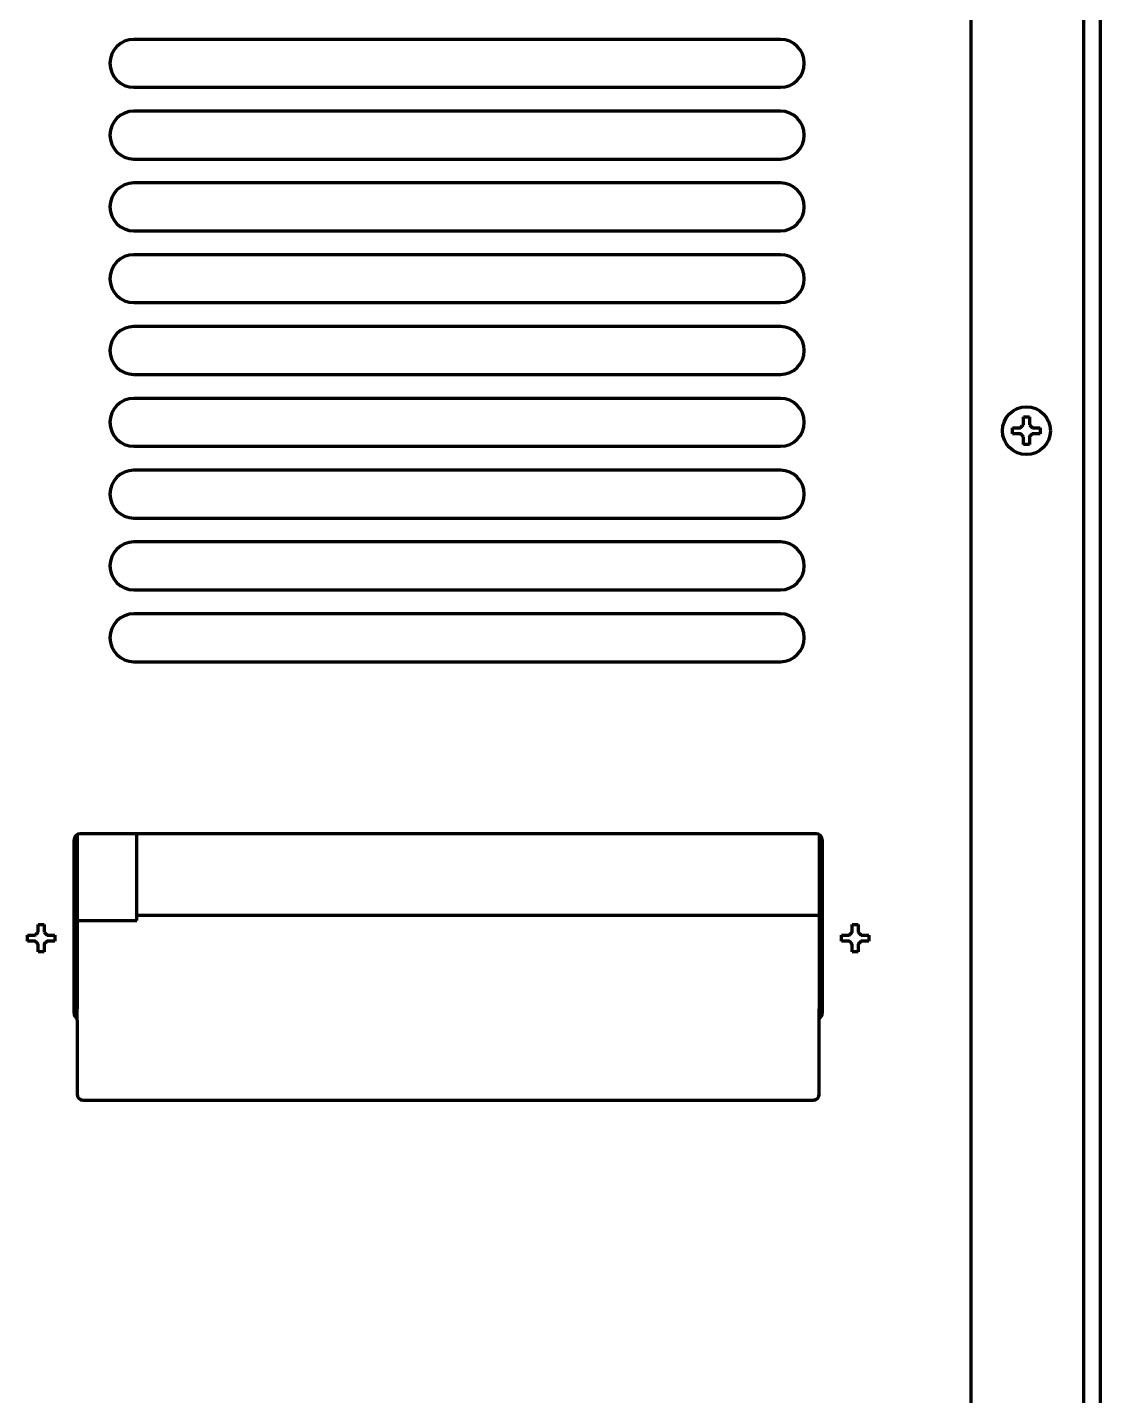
# Model space of a CAD drawing. Header units: inches. Extents: x -2898 to 7248, y 606 to 5598.
# Drawn here: x 7031.5 to 7210.8, y 3651.8 to 3880.4 of the extents above; entities that cross this region are included whole.
import ezdxf

# ---------------------------------------------------------------- set-up
doc = ezdxf.new("R2010")
doc.units = ezdxf.units.IN

msp = doc.modelspace()

# ---------------------------------------------------------------- linework, layer by layer
at = {"linetype": 'Continuous', "lineweight": 70}
for p, q in [((7210.77, 2413.84), (7210.77, 4065.37)), ((7207.97, 2754.44), (7207.97, 4055.42)), ((7189.07, 4050.49), (7189.07, 2752.44)), ((7157.27, 3878.44), (7049.27, 3878.44)), ((7049.27, 3870.44), (7157.27, 3870.44)), ((7157.27, 3866.44), (7049.27, 3866.44)), ((7049.27, 3858.44), (7157.27, 3858.44)), ((7157.27, 3854.44), (7049.27, 3854.44)), ((7049.27, 3846.44), (7157.27, 3846.44)), ((7157.27, 3842.44), (7049.27, 3842.44)), ((7049.27, 3834.44), (7157.27, 3834.44)), ((7157.27, 3830.44), (7049.27, 3830.44)), ((7049.27, 3822.44), (7157.27, 3822.44)), ((7157.27, 3818.44), (7049.27, 3818.44)), ((7196.07, 3813.04), (7196.07, 3813.54)), ((7196.07, 3812.54), (7196.07, 3813.04)), ((7200.67, 3813.54), (7200.67, 3813.04)), ((7200.67, 3813.04), (7200.67, 3812.54)), ((7049.27, 3810.44), (7157.27, 3810.44)), ((7157.27, 3806.44), (7049.27, 3806.44)), ((7049.27, 3798.44), (7157.27, 3798.44)), ((7157.27, 3794.44), (7049.27, 3794.44)), ((7049.27, 3786.44), (7157.27, 3786.44)), ((7157.27, 3782.44), (7049.27, 3782.44)), ((7049.27, 3774.44), (7157.27, 3774.44)), ((7039.77, 3745.56), (7039.77, 3716.89)), ((7163.27, 3745.69), (7040.27, 3745.69)), ((7049.77, 3731.17), (7049.77, 3745.69)), ((7163.77, 3745.56), (7163.77, 3716.89)), ((7039.27, 3715.69), (7039.27, 3744.69)), ((7164.27, 3744.69), (7164.27, 3715.69)), ((7163.77, 3732.02), (7049.77, 3732.02)), ((7039.77, 3731.17), (7049.77, 3731.17)), ((7031.47, 3728.24), (7031.47, 3728.74)), ((7031.47, 3727.74), (7031.47, 3728.24)), ((7036.07, 3728.74), (7036.07, 3728.24)), ((7036.07, 3728.24), (7036.07, 3727.74)), ((7167.47, 3728.24), (7167.47, 3728.74)), ((7167.47, 3727.74), (7167.47, 3728.24)), ((7172.07, 3728.74), (7172.07, 3728.24)), ((7172.07, 3728.24), (7172.07, 3727.74)), ((7039.77, 3716.89), (7039.77, 3716.45)), ((7039.77, 3714.55), (7039.77, 3716.45)), ((7163.77, 3716.89), (7163.77, 3716.45)), ((7163.77, 3714.55), (7163.77, 3716.45)), ((7039.37, 3715), (7039.74, 3715.37)), ((7039.5, 3715.13), (7039.77, 3715.4)), ((7039.77, 3714.55), (7039.77, 3702.17)), ((7164.04, 3715.13), (7163.77, 3715.4)), ((7163.77, 3702.17), (7163.77, 3714.55)), ((7164.17, 3715), (7163.8, 3715.37)), ((7039.77, 3702.14), (7039.77, 3702.17)), ((7163.77, 3702.14), (7163.77, 3702.17)), ((7040.77, 3701.18), (7162.77, 3701.18)), ((7040.77, 3701.14), (7162.77, 3701.14))]:
    msp.add_line(p, q, dxfattribs=at)
msp.add_circle((7198.37, 3813.04), 4, dxfattribs=at)
for centre, radius, start, end in [((7049.27, 3874.44), 4, 90, 270), ((7157.27, 3874.44), 4, 270, 90), ((7049.27, 3862.44), 4, 90, 270), ((7157.27, 3862.44), 4, 270, 90), ((7049.27, 3850.44), 4, 90, 270), ((7157.27, 3850.44), 4, 270, 90), ((7049.27, 3838.44), 4, 90, 270), ((7157.27, 3838.44), 4, 270, 90), ((7049.27, 3826.44), 4, 90, 270), ((7157.27, 3826.44), 4, 270, 90), ((7049.27, 3814.44), 4, 90, 270), ((7157.27, 3814.44), 4, 270, 90), ((7049.27, 3802.44), 4, 90, 270), ((7157.27, 3802.44), 4, 270, 90), ((7049.27, 3790.44), 4, 90, 270), ((7157.27, 3790.44), 4, 270, 90), ((7049.27, 3778.44), 4, 90, 270), ((7157.27, 3778.44), 4, 270, 90), ((7040.27, 3744.69), 1, 90, 180), ((7163.27, 3744.69), 1, 0, 90), ((7040.27, 3715.69), 1, 180, 239.9977), ((7163.27, 3715.69), 1, 299.9995, 0)]:
    msp.add_arc(centre, radius, start, end, dxfattribs=at)
for centre, major_axis, ratio, start_param, end_param in [((7039.76, 3713.4), (0.01, 2), 0.083873, 0.008605, 0.147661), ((7163.78, 3713.4), (-0.01, 2), 0.083873, 6.135524, 6.27458), ((7040.77, 3702.17), (-1, 0), 0.999391, 0, 1.570796), ((7040.77, 3702.14), (1, 0), 0.999391, 3.141593, 4.712389), ((7162.77, 3702.17), (-1, 0), 0.999391, 1.570796, 3.141593), ((7162.77, 3702.14), (1, 0), 0.999391, 4.712389, 6.283185)]:
    msp.add_ellipse(centre, major_axis=major_axis, ratio=ratio, start_param=start_param, end_param=end_param, dxfattribs=at)
for points in [[(7197.87, 3814.04), (7197.87, 3814.1), (7197.87, 3814.21), (7197.87, 3814.37), (7197.87, 3814.53), (7197.87, 3814.68), (7197.87, 3814.83), (7197.87, 3814.99), (7197.87, 3815.16), (7197.87, 3815.28), (7197.87, 3815.34)], [(7197.87, 3815.34), (7198.04, 3815.34), (7198.37, 3815.34), (7198.7, 3815.34), (7198.87, 3815.34)], [(7197.37, 3812.54), (7197.32, 3812.54), (7197.21, 3812.54), (7197.05, 3812.54), (7196.89, 3812.54), (7196.73, 3812.54), (7196.58, 3812.54), (7196.42, 3812.54), (7196.26, 3812.54), (7196.13, 3812.54), (7196.07, 3812.54)], [(7197.37, 3813.54), (7197.39, 3813.57), (7197.44, 3813.61), (7197.51, 3813.69), (7197.58, 3813.76), (7197.66, 3813.83), (7197.73, 3813.9), (7197.8, 3813.97), (7197.85, 3814.02), (7197.87, 3814.04)], [(7197.87, 3812.04), (7197.84, 3812.07), (7197.79, 3812.12), (7197.72, 3812.19), (7197.65, 3812.27), (7197.58, 3812.34), (7197.51, 3812.41), (7197.44, 3812.47), (7197.39, 3812.52), (7197.37, 3812.54)], [(7198.87, 3814.04), (7198.9, 3814.02), (7198.95, 3813.97), (7199.02, 3813.89), (7199.09, 3813.82), (7199.16, 3813.75), (7199.23, 3813.68), (7199.3, 3813.61), (7199.35, 3813.57), (7199.37, 3813.54)], [(7199.37, 3812.54), (7199.35, 3812.52), (7199.3, 3812.47), (7199.23, 3812.4), (7199.16, 3812.33), (7199.09, 3812.26), (7199.01, 3812.19), (7198.94, 3812.11), (7198.89, 3812.07), (7198.87, 3812.04)], [(7198.87, 3812.04), (7198.87, 3811.99), (7198.87, 3811.88), (7198.87, 3811.72), (7198.87, 3811.56), (7198.87, 3811.41), (7198.87, 3811.25), (7198.87, 3811.1), (7198.87, 3810.93), (7198.87, 3810.81), (7198.87, 3810.74)], [(7199.37, 3813.54), (7199.42, 3813.54), (7199.53, 3813.54), (7199.69, 3813.54), (7199.85, 3813.54), (7200.01, 3813.54), (7200.16, 3813.54), (7200.32, 3813.54), (7200.48, 3813.54), (7200.61, 3813.54), (7200.67, 3813.54)], [(7198.87, 3810.74), (7198.7, 3810.74), (7198.37, 3810.74), (7198.04, 3810.74), (7197.87, 3810.74)], [(7033.27, 3729.24), (7033.27, 3729.3), (7033.27, 3729.41), (7033.27, 3729.57), (7033.27, 3729.73), (7033.27, 3729.88), (7033.27, 3730.03), (7033.27, 3730.19), (7033.27, 3730.36), (7033.27, 3730.48), (7033.27, 3730.54)], [(7033.27, 3730.54), (7033.44, 3730.54), (7033.77, 3730.54), (7034.1, 3730.54), (7034.27, 3730.54)], [(7169.27, 3729.24), (7169.27, 3729.3), (7169.27, 3729.41), (7169.27, 3729.57), (7169.27, 3729.73), (7169.27, 3729.88), (7169.27, 3730.03), (7169.27, 3730.19), (7169.27, 3730.36), (7169.27, 3730.48), (7169.27, 3730.54)], [(7169.27, 3730.54), (7169.44, 3730.54), (7169.77, 3730.54), (7170.1, 3730.54), (7170.27, 3730.54)], [(7032.77, 3727.74), (7032.72, 3727.74), (7032.61, 3727.74), (7032.45, 3727.74), (7032.29, 3727.74), (7032.13, 3727.74), (7031.98, 3727.74), (7031.82, 3727.74), (7031.66, 3727.74), (7031.53, 3727.74), (7031.47, 3727.74)], [(7032.77, 3728.74), (7032.79, 3728.77), (7032.84, 3728.82), (7032.91, 3728.89), (7032.98, 3728.96), (7033.06, 3729.03), (7033.13, 3729.1), (7033.2, 3729.17), (7033.25, 3729.22), (7033.27, 3729.24)], [(7033.27, 3727.24), (7033.24, 3727.27), (7033.19, 3727.32), (7033.12, 3727.4), (7033.05, 3727.47), (7032.98, 3727.54), (7032.91, 3727.61), (7032.84, 3727.68), (7032.79, 3727.72), (7032.77, 3727.74)], [(7034.27, 3729.24), (7034.3, 3729.22), (7034.35, 3729.17), (7034.42, 3729.09), (7034.49, 3729.02), (7034.56, 3728.95), (7034.63, 3728.88), (7034.7, 3728.81), (7034.75, 3728.77), (7034.77, 3728.74)], [(7034.77, 3727.74), (7034.75, 3727.72), (7034.7, 3727.67), (7034.63, 3727.6), (7034.56, 3727.53), (7034.49, 3727.46), (7034.41, 3727.39), (7034.34, 3727.32), (7034.29, 3727.27), (7034.27, 3727.24)], [(7034.27, 3727.24), (7034.27, 3727.19), (7034.27, 3727.08), (7034.27, 3726.92), (7034.27, 3726.76), (7034.27, 3726.61), (7034.27, 3726.45), (7034.27, 3726.3), (7034.27, 3726.13), (7034.27, 3726.01), (7034.27, 3725.94)], [(7034.77, 3728.74), (7034.82, 3728.74), (7034.93, 3728.74), (7035.09, 3728.74), (7035.25, 3728.74), (7035.41, 3728.74), (7035.56, 3728.74), (7035.72, 3728.74), (7035.88, 3728.74), (7036.01, 3728.74), (7036.07, 3728.74)], [(7168.77, 3727.74), (7168.72, 3727.74), (7168.61, 3727.74), (7168.45, 3727.74), (7168.29, 3727.74), (7168.13, 3727.74), (7167.98, 3727.74), (7167.82, 3727.74), (7167.66, 3727.74), (7167.53, 3727.74), (7167.47, 3727.74)], [(7168.77, 3728.74), (7168.79, 3728.77), (7168.84, 3728.82), (7168.91, 3728.89), (7168.98, 3728.96), (7169.06, 3729.03), (7169.13, 3729.1), (7169.2, 3729.17), (7169.25, 3729.22), (7169.27, 3729.24)], [(7169.27, 3727.24), (7169.24, 3727.27), (7169.19, 3727.32), (7169.12, 3727.4), (7169.05, 3727.47), (7168.98, 3727.54), (7168.91, 3727.61), (7168.84, 3727.68), (7168.79, 3727.72), (7168.77, 3727.74)], [(7170.27, 3729.24), (7170.3, 3729.22), (7170.35, 3729.17), (7170.42, 3729.09), (7170.49, 3729.02), (7170.56, 3728.95), (7170.63, 3728.88), (7170.7, 3728.81), (7170.75, 3728.77), (7170.77, 3728.74)], [(7170.77, 3727.74), (7170.75, 3727.72), (7170.7, 3727.67), (7170.63, 3727.6), (7170.56, 3727.53), (7170.49, 3727.46), (7170.41, 3727.39), (7170.34, 3727.32), (7170.29, 3727.27), (7170.27, 3727.24)], [(7170.27, 3727.24), (7170.27, 3727.19), (7170.27, 3727.08), (7170.27, 3726.92), (7170.27, 3726.76), (7170.27, 3726.61), (7170.27, 3726.45), (7170.27, 3726.3), (7170.27, 3726.13), (7170.27, 3726.01), (7170.27, 3725.94)], [(7170.77, 3728.74), (7170.82, 3728.74), (7170.93, 3728.74), (7171.09, 3728.74), (7171.25, 3728.74), (7171.41, 3728.74), (7171.56, 3728.74), (7171.72, 3728.74), (7171.88, 3728.74), (7172.01, 3728.74), (7172.07, 3728.74)], [(7034.27, 3725.94), (7034.1, 3725.94), (7033.77, 3725.94), (7033.44, 3725.94), (7033.27, 3725.94)], [(7170.27, 3725.94), (7170.1, 3725.94), (7169.77, 3725.94), (7169.44, 3725.94), (7169.27, 3725.94)], [(7039.75, 3715.38), (7039.75, 3715.38), (7039.75, 3715.38), (7039.74, 3715.37)], [(7163.79, 3715.38), (7163.79, 3715.38), (7163.8, 3715.38), (7163.8, 3715.37)]]:
    msp.add_open_spline(points, degree=3, dxfattribs=at)
for points in [[(7198.87, 3815.34), (7198.87, 3815.14), (7198.87, 3814.93), (7198.87, 3814.61), (7198.87, 3814.5), (7198.87, 3814.27), (7198.87, 3814.16), (7198.87, 3814.04)], [(7196.07, 3813.54), (7196.27, 3813.54), (7196.48, 3813.54), (7196.81, 3813.54), (7196.92, 3813.54), (7197.14, 3813.54), (7197.26, 3813.54), (7197.37, 3813.54)], [(7197.87, 3810.74), (7197.87, 3810.95), (7197.87, 3811.16), (7197.87, 3811.48), (7197.87, 3811.59), (7197.87, 3811.81), (7197.87, 3811.93), (7197.87, 3812.04)], [(7200.67, 3812.54), (7200.47, 3812.54), (7200.26, 3812.54), (7199.93, 3812.54), (7199.82, 3812.54), (7199.6, 3812.54), (7199.49, 3812.54), (7199.37, 3812.54)], [(7034.27, 3730.54), (7034.27, 3730.34), (7034.27, 3730.13), (7034.27, 3729.81), (7034.27, 3729.7), (7034.27, 3729.47), (7034.27, 3729.36), (7034.27, 3729.24)], [(7170.27, 3730.54), (7170.27, 3730.34), (7170.27, 3730.13), (7170.27, 3729.81), (7170.27, 3729.7), (7170.27, 3729.47), (7170.27, 3729.36), (7170.27, 3729.24)], [(7031.47, 3728.74), (7031.67, 3728.74), (7031.88, 3728.74), (7032.21, 3728.74), (7032.32, 3728.74), (7032.54, 3728.74), (7032.66, 3728.74), (7032.77, 3728.74)], [(7033.27, 3725.94), (7033.27, 3726.15), (7033.27, 3726.36), (7033.27, 3726.68), (7033.27, 3726.79), (7033.27, 3727.02), (7033.27, 3727.13), (7033.27, 3727.24)], [(7036.07, 3727.74), (7035.87, 3727.74), (7035.66, 3727.74), (7035.33, 3727.74), (7035.22, 3727.74), (7035, 3727.74), (7034.89, 3727.74), (7034.77, 3727.74)], [(7167.47, 3728.74), (7167.67, 3728.74), (7167.88, 3728.74), (7168.21, 3728.74), (7168.32, 3728.74), (7168.54, 3728.74), (7168.66, 3728.74), (7168.77, 3728.74)], [(7169.27, 3725.94), (7169.27, 3726.15), (7169.27, 3726.36), (7169.27, 3726.68), (7169.27, 3726.79), (7169.27, 3727.02), (7169.27, 3727.13), (7169.27, 3727.24)], [(7172.07, 3727.74), (7171.87, 3727.74), (7171.66, 3727.74), (7171.33, 3727.74), (7171.22, 3727.74), (7171, 3727.74), (7170.89, 3727.74), (7170.77, 3727.74)]]:
    msp.add_open_spline(points, degree=3, knots=[0, 0, 0, 0, 0.5, 0.5, 0.75, 0.75, 1, 1, 1, 1], dxfattribs=at)

doc.saveas('drawing.dxf')
